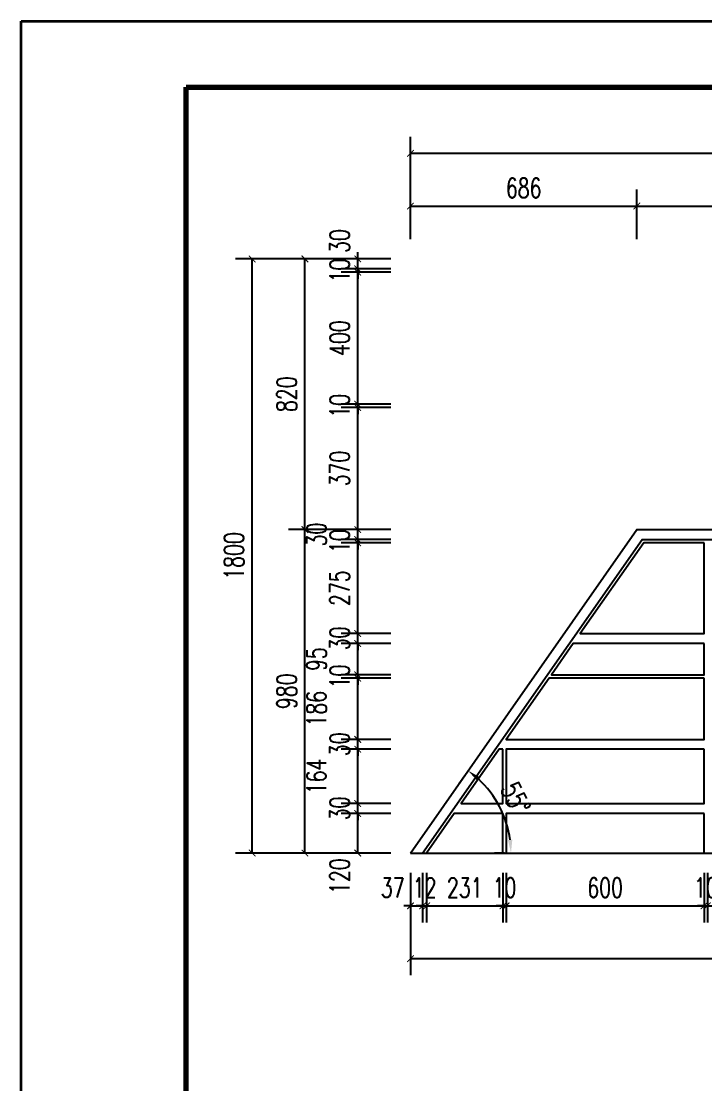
# Model space of a CAD drawing. Header units: millimetres. Extents: x 0 to 16820, y -11520 to 11880.
# Drawn here: x 0 to 2075, y -6342 to -3120 of the extents above; entities that cross this region are included whole.
import ezdxf
from ezdxf.enums import TextEntityAlignment as Align

# ---------------------------------------------------------------- set-up
doc = ezdxf.new("R2010")
doc.units = ezdxf.units.MM
doc.header["$LTSCALE"] = 1000
doc.layers.add('A-ANNO-DIMS', color=3, linetype='Continuous', lineweight=13)
doc.layers.add('A-WALL-HATCH', color=252, linetype='Continuous')
doc.layers.add('图框层', color=7, linetype='Continuous')
doc.styles.add('_TCH_DIM_T3', font='SIMPLEX', dxfattribs={"width": 0.705882, "bigfont": 'GBCBIG'})
doc.styles.add('宋体', font='', dxfattribs={"width": 0.8})
doc.styles.get('宋体').set_extended_font_data('SimSun')
doc.dimstyles.new('_TCH_ARCH&&20', dxfattribs={"dimtxt": 59.5, "dimasz": 20, "dimexe": 50, "dimexo": 60, "dimgap": 25.25, "dimtad": 1, "dimdec": 0, "dimzin": 0, "dimdsep": 46, "dimtxsty": '_TCH_DIM_T3', "dimblk": 'ARCHTICK', "dimcen": 0.09, "dimclrt": 7, "dimazin": 2, "dimtfac": 1, "dimtdec": 0, "dimtix": 1, "dimtmove": 2, "dimatfit": 3, "dimfxl": 20, "dimtolj": 1, "dimtzin": 0, "dimarcsym": 0})
doc.dimstyles.new('_TCH_ARROW&&20', dxfattribs={"dimtxt": 59.5, "dimasz": 40, "dimexe": 50, "dimexo": 60, "dimgap": 25.25, "dimtad": 1, "dimdec": 0, "dimzin": 0, "dimdsep": 46, "dimtxsty": '_TCH_DIM_T3', "dimcen": 0.09, "dimclrt": 7, "dimazin": 2, "dimtfac": 1, "dimtdec": 0, "dimtix": 1, "dimtmove": 2, "dimatfit": 3, "dimfxl": 20, "dimtolj": 1, "dimtzin": 0, "dimarcsym": 0})

# ---------------------------------------------------------------- blocks, each defined once
blk = doc.blocks.new('*U23')
at = {"layer": '图框层', "color": 4, "lineweight": 35}
for p, q in [((0, 420), (743, 420)), ((0, 0), (0, 420))]:
    blk.add_line(p, q, dxfattribs=at)
at = {"layer": '图框层', "color": 0, "linetype": 'Continuous', "lineweight": 70}
for p, q in [((25, 410), (733, 410)), ((25, 10), (25, 410))]:
    blk.add_line(p, q, dxfattribs=at)
at = {"layer": '图框层', "style": '宋体', "width": 0.8}
blk.add_attdef('合作设计单位', text='', height=3, dxfattribs=at).set_placement((698, 354), align=Align.MIDDLE_CENTER)
at = {"layer": '图框层', "style": '宋体'}
for tag, p in [('制图人', (695.5, 230.5)), ('设计人', (695.5, 223.5)), ('专业负责人', (695.5, 216.5)), ('设计主持人', (695.5, 209.5)), ('项目经理', (695.5, 202.5)), ('校对', (695.5, 195.5)), ('审核', (695.5, 188.5)), ('审定', (695.5, 181.5)), ('版号1', (671.51, 97.5)), ('版号1日期', (688.51, 97.5)), ('版号1内容', (706.51, 97.5)), ('版号1修改人', (723.51, 97.5)), ('版号2', (671.51, 90.5)), ('版号2日期', (688.51, 90.5)), ('版号2内容', (706.51, 90.5)), ('版号2修改人', (723.51, 90.5)), ('版号3', (671.51, 83.5)), ('版号3日期', (688.51, 83.5)), ('版号3内容', (706.51, 83.5)), ('版号3修改人', (723.51, 83.5)), ('工程名称', (706.5, 73)), ('子项名称', (706.63, 58.97)), ('设计号', (689, 48.5)), ('专业', (724, 48.5)), ('图名', (706.63, 37.9)), ('图号', (706.63, 23.95)), ('阶段', (689, 13.5)), ('日期', (724, 13.5))]:
    blk.add_attdef(tag, text='', height=2.5, dxfattribs=at).set_placement(p, align=Align.MIDDLE_CENTER)
blk = doc.blocks.new('_ArchTick')
at = {"color": 0, "linetype": 'ByBlock', "const_width": 0.15}
blk.add_lwpolyline([(-0.5, -0.5), (0.5, 0.5)], dxfattribs=at)
blk = doc.blocks.new('*D125')
at = {"layer": 'A-ANNO-DIMS', "color": 0, "lineweight": -2, "transparency": 16777216}
for p, q in [((1120, -5520), (970, -5520)), ((1020, -5640), (1020, -5520)), ((1120, -5640), (970, -5640))]:
    blk.add_line(p, q, dxfattribs=at)
at = {"layer": 'Defpoints', "color": 0, "transparency": 16777216}
for p in [(1020, -5520), (1180, -5520), (1180, -5640)]:
    blk.add_point(p, dxfattribs=at)
at = {"layer": 'A-ANNO-DIMS', "color": 0, "lineweight": -2, "transparency": 16777216, "xscale": 20, "yscale": 20, "zscale": 20}
for p, rotation in [((1020, -5520), 90), ((1020, -5640), 270)]:
    blk.add_blockref('_ArchTick', p, dxfattribs=dict(at, rotation=rotation))
at = {"layer": 'A-ANNO-DIMS', "color": 7, "transparency": 16777216, "insert": (965, -5710), "char_height": 59.5, "attachment_point": 5, "rotation": 90, "style": '_TCH_DIM_T3'}
blk.add_mtext('\\A1;120', dxfattribs=at)
blk = doc.blocks.new('*D126')
at = {"layer": 'A-ANNO-DIMS', "color": 0, "lineweight": -2, "transparency": 16777216}
for p, q in [((1020, -5490), (1020, -5470)), ((1120, -5490), (970, -5490)), ((1020, -5520), (1020, -5490)), ((1120, -5520), (970, -5520)), ((1020, -5520), (1020, -5540))]:
    blk.add_line(p, q, dxfattribs=at)
at = {"layer": 'Defpoints', "color": 0, "transparency": 16777216}
for p in [(1020, -5490), (1180, -5490), (1180, -5520)]:
    blk.add_point(p, dxfattribs=at)
at = {"layer": 'A-ANNO-DIMS', "color": 0, "lineweight": -2, "transparency": 16777216, "xscale": 20, "yscale": 20, "zscale": 20}
for p, rotation in [((1020, -5490), 270), ((1020, -5520), 90)]:
    blk.add_blockref('_ArchTick', p, dxfattribs=dict(at, rotation=rotation))
at = {"layer": 'A-ANNO-DIMS', "color": 7, "transparency": 16777216, "insert": (965, -5505), "char_height": 59.5, "attachment_point": 5, "rotation": 90, "style": '_TCH_DIM_T3'}
blk.add_mtext('\\A1;30', dxfattribs=at)
blk = doc.blocks.new('*D127')
at = {"layer": 'A-ANNO-DIMS', "color": 0, "lineweight": -2, "transparency": 16777216}
for p, q in [((1120, -5325.6), (970, -5325.6)), ((1020, -5490), (1020, -5325.6)), ((1120, -5490), (970, -5490))]:
    blk.add_line(p, q, dxfattribs=at)
at = {"layer": 'Defpoints', "color": 0, "transparency": 16777216}
for p in [(1020, -5325.6), (1180, -5325.6), (1180, -5490)]:
    blk.add_point(p, dxfattribs=at)
at = {"layer": 'A-ANNO-DIMS', "color": 0, "lineweight": -2, "transparency": 16777216, "xscale": 20, "yscale": 20, "zscale": 20}
for p, rotation in [((1020, -5325.6), 90), ((1020, -5490), 270)]:
    blk.add_blockref('_ArchTick', p, dxfattribs=dict(at, rotation=rotation))
at = {"layer": 'A-ANNO-DIMS', "color": 7, "transparency": 16777216, "insert": (895, -5407.8), "char_height": 59.5, "attachment_point": 5, "rotation": 90, "style": '_TCH_DIM_T3'}
blk.add_mtext('\\A1;164', dxfattribs=at)
blk = doc.blocks.new('*D128')
at = {"layer": 'A-ANNO-DIMS', "color": 0, "lineweight": -2, "transparency": 16777216}
for p, q in [((1020, -5295.6), (1020, -5275.6)), ((1120, -5295.6), (970, -5295.6)), ((1020, -5325.6), (1020, -5295.6)), ((1120, -5325.6), (970, -5325.6)), ((1020, -5325.6), (1020, -5345.6))]:
    blk.add_line(p, q, dxfattribs=at)
at = {"layer": 'Defpoints', "color": 0, "transparency": 16777216}
for p in [(1020, -5295.6), (1180, -5295.6), (1180, -5325.6)]:
    blk.add_point(p, dxfattribs=at)
at = {"layer": 'A-ANNO-DIMS', "color": 0, "lineweight": -2, "transparency": 16777216, "xscale": 20, "yscale": 20, "zscale": 20}
for p, rotation in [((1020, -5295.6), 270), ((1020, -5325.6), 90)]:
    blk.add_blockref('_ArchTick', p, dxfattribs=dict(at, rotation=rotation))
at = {"layer": 'A-ANNO-DIMS', "color": 7, "transparency": 16777216, "insert": (965, -5310.6), "char_height": 59.5, "attachment_point": 5, "rotation": 90, "style": '_TCH_DIM_T3'}
blk.add_mtext('\\A1;30', dxfattribs=at)
blk = doc.blocks.new('*D129')
at = {"layer": 'A-ANNO-DIMS', "color": 0, "lineweight": -2, "transparency": 16777216}
for p, q in [((1120, -5110), (970, -5110)), ((1020, -5295.6), (1020, -5110)), ((1120, -5295.6), (970, -5295.6))]:
    blk.add_line(p, q, dxfattribs=at)
at = {"layer": 'Defpoints', "color": 0, "transparency": 16777216}
for p in [(1020, -5110), (1180, -5110), (1180, -5295.6)]:
    blk.add_point(p, dxfattribs=at)
at = {"layer": 'A-ANNO-DIMS', "color": 0, "lineweight": -2, "transparency": 16777216, "xscale": 20, "yscale": 20, "zscale": 20}
for p, rotation in [((1020, -5110), 90), ((1020, -5295.6), 270)]:
    blk.add_blockref('_ArchTick', p, dxfattribs=dict(at, rotation=rotation))
at = {"layer": 'A-ANNO-DIMS', "color": 7, "transparency": 16777216, "insert": (895, -5202.8), "char_height": 59.5, "attachment_point": 5, "rotation": 90, "style": '_TCH_DIM_T3'}
blk.add_mtext('\\A1;186', dxfattribs=at)
blk = doc.blocks.new('*D130')
at = {"layer": 'A-ANNO-DIMS', "color": 0, "lineweight": -2, "transparency": 16777216}
for p, q in [((1020, -5100), (1020, -5080)), ((1120, -5100), (970, -5100)), ((1120, -5110), (970, -5110)), ((1020, -5110), (1020, -5100)), ((1020, -5110), (1020, -5130))]:
    blk.add_line(p, q, dxfattribs=at)
at = {"layer": 'Defpoints', "color": 0, "transparency": 16777216}
for p in [(1020, -5100), (1180, -5100), (1180, -5110)]:
    blk.add_point(p, dxfattribs=at)
at = {"layer": 'A-ANNO-DIMS', "color": 0, "lineweight": -2, "transparency": 16777216, "xscale": 20, "yscale": 20, "zscale": 20}
for p, rotation in [((1020, -5100), 270), ((1020, -5110), 90)]:
    blk.add_blockref('_ArchTick', p, dxfattribs=dict(at, rotation=rotation))
at = {"layer": 'A-ANNO-DIMS', "color": 7, "transparency": 16777216, "insert": (965, -5105), "char_height": 59.5, "attachment_point": 5, "rotation": 90, "style": '_TCH_DIM_T3'}
blk.add_mtext('\\A1;10', dxfattribs=at)
blk = doc.blocks.new('*D131')
at = {"layer": 'A-ANNO-DIMS', "color": 0, "lineweight": -2, "transparency": 16777216}
for p, q in [((1120, -5005), (970, -5005)), ((1020, -5100), (1020, -5005)), ((1120, -5100), (970, -5100))]:
    blk.add_line(p, q, dxfattribs=at)
at = {"layer": 'Defpoints', "color": 0, "transparency": 16777216}
for p in [(1020, -5005), (1180, -5005), (1180, -5100)]:
    blk.add_point(p, dxfattribs=at)
at = {"layer": 'A-ANNO-DIMS', "color": 0, "lineweight": -2, "transparency": 16777216, "xscale": 20, "yscale": 20, "zscale": 20}
for p, rotation in [((1020, -5005), 90), ((1020, -5100), 270)]:
    blk.add_blockref('_ArchTick', p, dxfattribs=dict(at, rotation=rotation))
at = {"layer": 'A-ANNO-DIMS', "color": 7, "transparency": 16777216, "insert": (895, -5052.5), "char_height": 59.5, "attachment_point": 5, "rotation": 90, "style": '_TCH_DIM_T3'}
blk.add_mtext('\\A1;95', dxfattribs=at)
blk = doc.blocks.new('*D132')
at = {"layer": 'A-ANNO-DIMS', "color": 0, "lineweight": -2, "transparency": 16777216}
for p, q in [((1020, -4975), (1020, -4955)), ((1120, -4975), (970, -4975)), ((1020, -5005), (1020, -4975)), ((1120, -5005), (970, -5005)), ((1020, -5005), (1020, -5025))]:
    blk.add_line(p, q, dxfattribs=at)
at = {"layer": 'Defpoints', "color": 0, "transparency": 16777216}
for p in [(1020, -4975), (1180, -4975), (1180, -5005)]:
    blk.add_point(p, dxfattribs=at)
at = {"layer": 'A-ANNO-DIMS', "color": 0, "lineweight": -2, "transparency": 16777216, "xscale": 20, "yscale": 20, "zscale": 20}
for p, rotation in [((1020, -4975), 270), ((1020, -5005), 90)]:
    blk.add_blockref('_ArchTick', p, dxfattribs=dict(at, rotation=rotation))
at = {"layer": 'A-ANNO-DIMS', "color": 7, "transparency": 16777216, "insert": (965, -4990), "char_height": 59.5, "attachment_point": 5, "rotation": 90, "style": '_TCH_DIM_T3'}
blk.add_mtext('\\A1;30', dxfattribs=at)
blk = doc.blocks.new('*D133')
at = {"layer": 'A-ANNO-DIMS', "color": 0, "lineweight": -2, "transparency": 16777216}
for p, q in [((1120, -4700), (970, -4700)), ((1020, -4975), (1020, -4700)), ((1120, -4975), (970, -4975))]:
    blk.add_line(p, q, dxfattribs=at)
at = {"layer": 'Defpoints', "color": 0, "transparency": 16777216}
for p in [(1020, -4700), (1180, -4700), (1180, -4975)]:
    blk.add_point(p, dxfattribs=at)
at = {"layer": 'A-ANNO-DIMS', "color": 0, "lineweight": -2, "transparency": 16777216, "xscale": 20, "yscale": 20, "zscale": 20}
for p, rotation in [((1020, -4700), 90), ((1020, -4975), 270)]:
    blk.add_blockref('_ArchTick', p, dxfattribs=dict(at, rotation=rotation))
at = {"layer": 'A-ANNO-DIMS', "color": 7, "transparency": 16777216, "insert": (965, -4837.5), "char_height": 59.5, "attachment_point": 5, "rotation": 90, "style": '_TCH_DIM_T3'}
blk.add_mtext('\\A1;275', dxfattribs=at)
blk = doc.blocks.new('*D134')
at = {"layer": 'A-ANNO-DIMS', "color": 0, "lineweight": -2, "transparency": 16777216}
for p, q in [((1020, -4690), (1020, -4670)), ((1120, -4690), (970, -4690)), ((1120, -4700), (970, -4700)), ((1020, -4700), (1020, -4690)), ((1020, -4700), (1020, -4720))]:
    blk.add_line(p, q, dxfattribs=at)
at = {"layer": 'Defpoints', "color": 0, "transparency": 16777216}
for p in [(1020, -4690), (1180, -4690), (1180, -4700)]:
    blk.add_point(p, dxfattribs=at)
at = {"layer": 'A-ANNO-DIMS', "color": 0, "lineweight": -2, "transparency": 16777216, "xscale": 20, "yscale": 20, "zscale": 20}
for p, rotation in [((1020, -4690), 270), ((1020, -4700), 90)]:
    blk.add_blockref('_ArchTick', p, dxfattribs=dict(at, rotation=rotation))
at = {"layer": 'A-ANNO-DIMS', "color": 7, "transparency": 16777216, "insert": (965, -4695), "char_height": 59.5, "attachment_point": 5, "rotation": 90, "style": '_TCH_DIM_T3'}
blk.add_mtext('\\A1;10', dxfattribs=at)
blk = doc.blocks.new('*D135')
at = {"layer": 'A-ANNO-DIMS', "color": 0, "lineweight": -2, "transparency": 16777216}
for p, q in [((1120, -4660), (970, -4660)), ((1020, -4660), (1020, -4640)), ((1020, -4690), (1020, -4660)), ((1120, -4690), (970, -4690)), ((1020, -4690), (1020, -4710))]:
    blk.add_line(p, q, dxfattribs=at)
at = {"layer": 'Defpoints', "color": 0, "transparency": 16777216}
for p in [(1020, -4660), (1180, -4660), (1180, -4690)]:
    blk.add_point(p, dxfattribs=at)
at = {"layer": 'A-ANNO-DIMS', "color": 0, "lineweight": -2, "transparency": 16777216, "xscale": 20, "yscale": 20, "zscale": 20}
for p, rotation in [((1020, -4660), 270), ((1020, -4690), 90)]:
    blk.add_blockref('_ArchTick', p, dxfattribs=dict(at, rotation=rotation))
at = {"layer": 'A-ANNO-DIMS', "color": 7, "transparency": 16777216, "insert": (895, -4675), "char_height": 59.5, "attachment_point": 5, "rotation": 90, "style": '_TCH_DIM_T3'}
blk.add_mtext('\\A1;30', dxfattribs=at)
blk = doc.blocks.new('*D136')
at = {"layer": 'A-ANNO-DIMS', "color": 0, "lineweight": -2, "transparency": 16777216}
for p, q in [((1120, -4290), (970, -4290)), ((1020, -4660), (1020, -4290)), ((1120, -4660), (970, -4660))]:
    blk.add_line(p, q, dxfattribs=at)
at = {"layer": 'Defpoints', "color": 0, "transparency": 16777216}
for p in [(1020, -4290), (1180, -4290), (1180, -4660)]:
    blk.add_point(p, dxfattribs=at)
at = {"layer": 'A-ANNO-DIMS', "color": 0, "lineweight": -2, "transparency": 16777216, "xscale": 20, "yscale": 20, "zscale": 20}
for p, rotation in [((1020, -4290), 90), ((1020, -4660), 270)]:
    blk.add_blockref('_ArchTick', p, dxfattribs=dict(at, rotation=rotation))
at = {"layer": 'A-ANNO-DIMS', "color": 7, "transparency": 16777216, "insert": (965, -4475), "char_height": 59.5, "attachment_point": 5, "rotation": 90, "style": '_TCH_DIM_T3'}
blk.add_mtext('\\A1;370', dxfattribs=at)
blk = doc.blocks.new('*D137')
at = {"layer": 'A-ANNO-DIMS', "color": 0, "lineweight": -2, "transparency": 16777216}
for p, q in [((1120, -4280), (970, -4280)), ((1020, -4280), (1020, -4260)), ((1020, -4290), (1020, -4280)), ((1120, -4290), (970, -4290)), ((1020, -4290), (1020, -4310))]:
    blk.add_line(p, q, dxfattribs=at)
at = {"layer": 'Defpoints', "color": 0, "transparency": 16777216}
for p in [(1020, -4280), (1180, -4280), (1180, -4290)]:
    blk.add_point(p, dxfattribs=at)
at = {"layer": 'A-ANNO-DIMS', "color": 0, "lineweight": -2, "transparency": 16777216, "xscale": 20, "yscale": 20, "zscale": 20}
for p, rotation in [((1020, -4280), 270), ((1020, -4290), 90)]:
    blk.add_blockref('_ArchTick', p, dxfattribs=dict(at, rotation=rotation))
at = {"layer": 'A-ANNO-DIMS', "color": 7, "transparency": 16777216, "insert": (965, -4285), "char_height": 59.5, "attachment_point": 5, "rotation": 90, "style": '_TCH_DIM_T3'}
blk.add_mtext('\\A1;10', dxfattribs=at)
blk = doc.blocks.new('*D138')
at = {"layer": 'A-ANNO-DIMS', "color": 0, "lineweight": -2, "transparency": 16777216}
for p, q in [((1120, -3880), (970, -3880)), ((1020, -4280), (1020, -3880)), ((1120, -4280), (970, -4280))]:
    blk.add_line(p, q, dxfattribs=at)
at = {"layer": 'Defpoints', "color": 0, "transparency": 16777216}
for p in [(1020, -3880), (1180, -3880), (1180, -4280)]:
    blk.add_point(p, dxfattribs=at)
at = {"layer": 'A-ANNO-DIMS', "color": 0, "lineweight": -2, "transparency": 16777216, "xscale": 20, "yscale": 20, "zscale": 20}
for p, rotation in [((1020, -3880), 90), ((1020, -4280), 270)]:
    blk.add_blockref('_ArchTick', p, dxfattribs=dict(at, rotation=rotation))
at = {"layer": 'A-ANNO-DIMS', "color": 7, "transparency": 16777216, "insert": (965, -4080), "char_height": 59.5, "attachment_point": 5, "rotation": 90, "style": '_TCH_DIM_T3'}
blk.add_mtext('\\A1;400', dxfattribs=at)
blk = doc.blocks.new('*D139')
at = {"layer": 'A-ANNO-DIMS', "color": 0, "lineweight": -2, "transparency": 16777216}
for p, q in [((1020, -3870), (1020, -3850)), ((1120, -3870), (970, -3870)), ((1120, -3880), (970, -3880)), ((1020, -3880), (1020, -3870)), ((1020, -3880), (1020, -3900))]:
    blk.add_line(p, q, dxfattribs=at)
at = {"layer": 'Defpoints', "color": 0, "transparency": 16777216}
for p in [(1020, -3870), (1180, -3870), (1180, -3880)]:
    blk.add_point(p, dxfattribs=at)
at = {"layer": 'A-ANNO-DIMS', "color": 0, "lineweight": -2, "transparency": 16777216, "xscale": 20, "yscale": 20, "zscale": 20}
for p, rotation in [((1020, -3870), 270), ((1020, -3880), 90)]:
    blk.add_blockref('_ArchTick', p, dxfattribs=dict(at, rotation=rotation))
at = {"layer": 'A-ANNO-DIMS', "color": 7, "transparency": 16777216, "insert": (965, -3875), "char_height": 59.5, "attachment_point": 5, "rotation": 90, "style": '_TCH_DIM_T3'}
blk.add_mtext('\\A1;10', dxfattribs=at)
blk = doc.blocks.new('*D140')
at = {"layer": 'A-ANNO-DIMS', "color": 0, "lineweight": -2, "transparency": 16777216}
for p, q in [((1020, -3840), (1020, -3820)), ((1120, -3840), (970, -3840)), ((1020, -3870), (1020, -3840)), ((1120, -3870), (970, -3870)), ((1020, -3870), (1020, -3890))]:
    blk.add_line(p, q, dxfattribs=at)
at = {"layer": 'Defpoints', "color": 0, "transparency": 16777216}
for p in [(1020, -3840), (1180, -3840), (1180, -3870)]:
    blk.add_point(p, dxfattribs=at)
at = {"layer": 'A-ANNO-DIMS', "color": 0, "lineweight": -2, "transparency": 16777216, "xscale": 20, "yscale": 20, "zscale": 20}
for p, rotation in [((1020, -3840), 270), ((1020, -3870), 90)]:
    blk.add_blockref('_ArchTick', p, dxfattribs=dict(at, rotation=rotation))
at = {"layer": 'A-ANNO-DIMS', "color": 7, "transparency": 16777216, "insert": (965, -3786), "char_height": 59.5, "attachment_point": 5, "rotation": 90, "style": '_TCH_DIM_T3'}
blk.add_mtext('\\A1;30', dxfattribs=at)
blk = doc.blocks.new('*D217')
at = {"layer": 'A-ANNO-DIMS', "color": 0, "lineweight": -2, "transparency": 16777216}
for p, q in [((1343.3, -5406.8), (1326.1, -5431.4)), ((1464.7, -5640), (1434.7, -5640))]:
    blk.add_line(p, q, dxfattribs=at)
blk.add_arc((1180, -5640), 304.6, 7.5287, 47.4713, dxfattribs=at)
at = {"layer": 'A-ANNO-DIMS', "color": 0, "transparency": 16777216}
for points in [[(1381.8, -5420.7), (1390.1, -5410.3), (1354.8, -5390.5)], [(1488.7, -5599.7), (1475.4, -5600.5), (1484.7, -5640)]]:
    blk.add_solid(points, dxfattribs=at)
at = {"layer": 'Defpoints', "color": 0, "transparency": 16777216}
for p in [(1377.7, -5357.7), (1469.2, -5544.2), (1180, -5640), (1524.7, -5640)]:
    blk.add_point(p, dxfattribs=at)
at = {"layer": 'A-ANNO-DIMS', "color": 7, "transparency": 16777216, "insert": (1499, -5473.9), "char_height": 59.5, "attachment_point": 5, "rotation": 297.5, "style": '_TCH_DIM_T3'}
blk.add_mtext('\\A1;55°', dxfattribs=at)
blk = doc.blocks.new('*D218')
at = {"layer": 'A-ANNO-DIMS', "color": 0, "lineweight": -2, "transparency": 16777216}
for p, q in [((1180, -3780), (1180, -3470)), ((9680, -3780), (9680, -3470)), ((1180, -3520), (9680, -3520))]:
    blk.add_line(p, q, dxfattribs=at)
at = {"layer": 'Defpoints', "color": 0, "transparency": 16777216}
for p in [(9680, -3520), (1180, -3840), (9680, -3840)]:
    blk.add_point(p, dxfattribs=at)
at = {"layer": 'A-ANNO-DIMS', "color": 0, "lineweight": -2, "transparency": 16777216, "xscale": 20, "yscale": 20, "zscale": 20, "rotation": 180}
blk.add_blockref('_ArchTick', (1180, -3520), dxfattribs=at)
at = {"layer": 'A-ANNO-DIMS', "color": 0, "lineweight": -2, "transparency": 16777216, "xscale": 20, "yscale": 20, "zscale": 20}
blk.add_blockref('_ArchTick', (9680, -3520), dxfattribs=at)
at = {"layer": 'A-ANNO-DIMS', "color": 7, "transparency": 16777216, "insert": (5430, -3465), "char_height": 59.5, "attachment_point": 5, "style": '_TCH_DIM_T3'}
blk.add_mtext('\\A1;8500', dxfattribs=at)
blk = doc.blocks.new('*D219')
at = {"layer": 'A-ANNO-DIMS', "color": 0, "lineweight": -2, "transparency": 16777216}
for p, q in [((1180, -3780), (1180, -3630)), ((1866.2, -3780), (1866.2, -3630)), ((1180, -3680), (1866.2, -3680))]:
    blk.add_line(p, q, dxfattribs=at)
at = {"layer": 'Defpoints', "color": 0, "transparency": 16777216}
for p in [(1866.2, -3680), (1180, -3840), (1866.2, -3840)]:
    blk.add_point(p, dxfattribs=at)
at = {"layer": 'A-ANNO-DIMS', "color": 0, "lineweight": -2, "transparency": 16777216, "xscale": 20, "yscale": 20, "zscale": 20, "rotation": 180}
blk.add_blockref('_ArchTick', (1180, -3680), dxfattribs=at)
at = {"layer": 'A-ANNO-DIMS', "color": 0, "lineweight": -2, "transparency": 16777216, "xscale": 20, "yscale": 20, "zscale": 20}
blk.add_blockref('_ArchTick', (1866.2, -3680), dxfattribs=at)
at = {"layer": 'A-ANNO-DIMS', "color": 7, "transparency": 16777216, "insert": (1523.1, -3625), "char_height": 59.5, "attachment_point": 5, "style": '_TCH_DIM_T3'}
blk.add_mtext('\\A1;686', dxfattribs=at)
blk = doc.blocks.new('*D220')
at = {"layer": 'A-ANNO-DIMS', "color": 0, "lineweight": -2, "transparency": 16777216}
for p, q in [((1866.2, -3780), (1866.2, -3630)), ((2716.2, -3780), (2716.2, -3630)), ((1866.2, -3680), (2716.2, -3680))]:
    blk.add_line(p, q, dxfattribs=at)
at = {"layer": 'Defpoints', "color": 0, "transparency": 16777216}
for p in [(2716.2, -3680), (1866.2, -3840), (2716.2, -3840)]:
    blk.add_point(p, dxfattribs=at)
at = {"layer": 'A-ANNO-DIMS', "color": 0, "lineweight": -2, "transparency": 16777216, "xscale": 20, "yscale": 20, "zscale": 20, "rotation": 180}
blk.add_blockref('_ArchTick', (1866.2, -3680), dxfattribs=at)
at = {"layer": 'A-ANNO-DIMS', "color": 0, "lineweight": -2, "transparency": 16777216, "xscale": 20, "yscale": 20, "zscale": 20}
blk.add_blockref('_ArchTick', (2716.2, -3680), dxfattribs=at)
at = {"layer": 'A-ANNO-DIMS', "color": 7, "transparency": 16777216, "insert": (2291.2, -3625), "char_height": 59.5, "attachment_point": 5, "style": '_TCH_DIM_T3'}
blk.add_mtext('\\A1;850', dxfattribs=at)
blk = doc.blocks.new('*D228')
at = {"layer": 'A-ANNO-DIMS', "color": 0, "lineweight": -2, "transparency": 16777216}
for p, q in [((1180, -5700), (1180, -5850)), ((1216.7, -5700), (1216.7, -5850)), ((1180, -5800), (1160, -5800)), ((1180, -5800), (1216.7, -5800)), ((1216.7, -5800), (1236.7, -5800))]:
    blk.add_line(p, q, dxfattribs=at)
at = {"layer": 'Defpoints', "color": 0, "transparency": 16777216}
for p in [(1180, -5640), (1216.7, -5640), (1216.7, -5800)]:
    blk.add_point(p, dxfattribs=at)
at = {"layer": 'A-ANNO-DIMS', "color": 0, "lineweight": -2, "transparency": 16777216, "xscale": 20, "yscale": 20, "zscale": 20}
blk.add_blockref('_ArchTick', (1180, -5800), dxfattribs=at)
at = {"layer": 'A-ANNO-DIMS', "color": 0, "lineweight": -2, "transparency": 16777216, "xscale": 20, "yscale": 20, "zscale": 20, "rotation": 180}
blk.add_blockref('_ArchTick', (1216.7, -5800), dxfattribs=at)
at = {"layer": 'A-ANNO-DIMS', "color": 7, "transparency": 16777216, "insert": (1126, -5745), "char_height": 59.5, "attachment_point": 5, "style": '_TCH_DIM_T3'}
blk.add_mtext('\\A1;37', dxfattribs=at)
blk = doc.blocks.new('*D229')
at = {"layer": 'A-ANNO-DIMS', "color": 0, "lineweight": -2, "transparency": 16777216}
for p, q in [((1216.7, -5700), (1216.7, -5850)), ((1228.9, -5700), (1228.9, -5850)), ((1216.7, -5800), (1196.7, -5800)), ((1216.7, -5800), (1228.9, -5800)), ((1228.9, -5800), (1248.9, -5800))]:
    blk.add_line(p, q, dxfattribs=at)
at = {"layer": 'Defpoints', "color": 0, "transparency": 16777216}
for p in [(1216.7, -5640), (1228.9, -5640), (1228.9, -5800)]:
    blk.add_point(p, dxfattribs=at)
at = {"layer": 'A-ANNO-DIMS', "color": 0, "lineweight": -2, "transparency": 16777216, "xscale": 20, "yscale": 20, "zscale": 20}
blk.add_blockref('_ArchTick', (1216.7, -5800), dxfattribs=at)
at = {"layer": 'A-ANNO-DIMS', "color": 0, "lineweight": -2, "transparency": 16777216, "xscale": 20, "yscale": 20, "zscale": 20, "rotation": 180}
blk.add_blockref('_ArchTick', (1228.9, -5800), dxfattribs=at)
at = {"layer": 'A-ANNO-DIMS', "color": 7, "transparency": 16777216, "insert": (1222.8, -5745), "char_height": 59.5, "attachment_point": 5, "style": '_TCH_DIM_T3'}
blk.add_mtext('\\A1;12', dxfattribs=at)
blk = doc.blocks.new('*D230')
at = {"layer": 'A-ANNO-DIMS', "color": 0, "lineweight": -2, "transparency": 16777216}
for p, q in [((1228.9, -5700), (1228.9, -5850)), ((1460, -5700), (1460, -5850)), ((1228.9, -5800), (1460, -5800))]:
    blk.add_line(p, q, dxfattribs=at)
at = {"layer": 'Defpoints', "color": 0, "transparency": 16777216}
for p in [(1228.9, -5640), (1460, -5640), (1460, -5800)]:
    blk.add_point(p, dxfattribs=at)
at = {"layer": 'A-ANNO-DIMS', "color": 0, "lineweight": -2, "transparency": 16777216, "xscale": 20, "yscale": 20, "zscale": 20, "rotation": 180}
blk.add_blockref('_ArchTick', (1228.9, -5800), dxfattribs=at)
at = {"layer": 'A-ANNO-DIMS', "color": 0, "lineweight": -2, "transparency": 16777216, "xscale": 20, "yscale": 20, "zscale": 20}
blk.add_blockref('_ArchTick', (1460, -5800), dxfattribs=at)
at = {"layer": 'A-ANNO-DIMS', "color": 7, "transparency": 16777216, "insert": (1344.5, -5745), "char_height": 59.5, "attachment_point": 5, "style": '_TCH_DIM_T3'}
blk.add_mtext('\\A1;231', dxfattribs=at)
blk = doc.blocks.new('*D231')
at = {"layer": 'A-ANNO-DIMS', "color": 0, "lineweight": -2, "transparency": 16777216}
for p, q in [((1460, -5700), (1460, -5850)), ((1470, -5700), (1470, -5850)), ((1460, -5800), (1440, -5800)), ((1460, -5800), (1470, -5800)), ((1470, -5800), (1490, -5800))]:
    blk.add_line(p, q, dxfattribs=at)
at = {"layer": 'Defpoints', "color": 0, "transparency": 16777216}
for p in [(1460, -5640), (1470, -5640), (1470, -5800)]:
    blk.add_point(p, dxfattribs=at)
at = {"layer": 'A-ANNO-DIMS', "color": 0, "lineweight": -2, "transparency": 16777216, "xscale": 20, "yscale": 20, "zscale": 20}
blk.add_blockref('_ArchTick', (1460, -5800), dxfattribs=at)
at = {"layer": 'A-ANNO-DIMS', "color": 0, "lineweight": -2, "transparency": 16777216, "xscale": 20, "yscale": 20, "zscale": 20, "rotation": 180}
blk.add_blockref('_ArchTick', (1470, -5800), dxfattribs=at)
at = {"layer": 'A-ANNO-DIMS', "color": 7, "transparency": 16777216, "insert": (1465, -5745), "char_height": 59.5, "attachment_point": 5, "style": '_TCH_DIM_T3'}
blk.add_mtext('\\A1;10', dxfattribs=at)
blk = doc.blocks.new('*D232')
at = {"layer": 'A-ANNO-DIMS', "color": 0, "lineweight": -2, "transparency": 16777216}
for p, q in [((1470, -5700), (1470, -5850)), ((2070, -5700), (2070, -5850)), ((1470, -5800), (2070, -5800))]:
    blk.add_line(p, q, dxfattribs=at)
at = {"layer": 'Defpoints', "color": 0, "transparency": 16777216}
for p in [(1470, -5640), (2070, -5640), (2070, -5800)]:
    blk.add_point(p, dxfattribs=at)
at = {"layer": 'A-ANNO-DIMS', "color": 0, "lineweight": -2, "transparency": 16777216, "xscale": 20, "yscale": 20, "zscale": 20, "rotation": 180}
blk.add_blockref('_ArchTick', (1470, -5800), dxfattribs=at)
at = {"layer": 'A-ANNO-DIMS', "color": 0, "lineweight": -2, "transparency": 16777216, "xscale": 20, "yscale": 20, "zscale": 20}
blk.add_blockref('_ArchTick', (2070, -5800), dxfattribs=at)
at = {"layer": 'A-ANNO-DIMS', "color": 7, "transparency": 16777216, "insert": (1770, -5745), "char_height": 59.5, "attachment_point": 5, "style": '_TCH_DIM_T3'}
blk.add_mtext('\\A1;600', dxfattribs=at)
blk = doc.blocks.new('*D233')
at = {"layer": 'A-ANNO-DIMS', "color": 0, "lineweight": -2, "transparency": 16777216}
for p, q in [((2070, -5700), (2070, -5850)), ((2080, -5700), (2080, -5850)), ((2070, -5800), (2050, -5800)), ((2070, -5800), (2080, -5800)), ((2080, -5800), (2100, -5800))]:
    blk.add_line(p, q, dxfattribs=at)
at = {"layer": 'Defpoints', "color": 0, "transparency": 16777216}
for p in [(2070, -5640), (2080, -5640), (2080, -5800)]:
    blk.add_point(p, dxfattribs=at)
at = {"layer": 'A-ANNO-DIMS', "color": 0, "lineweight": -2, "transparency": 16777216, "xscale": 20, "yscale": 20, "zscale": 20}
blk.add_blockref('_ArchTick', (2070, -5800), dxfattribs=at)
at = {"layer": 'A-ANNO-DIMS', "color": 0, "lineweight": -2, "transparency": 16777216, "xscale": 20, "yscale": 20, "zscale": 20, "rotation": 180}
blk.add_blockref('_ArchTick', (2080, -5800), dxfattribs=at)
at = {"layer": 'A-ANNO-DIMS', "color": 7, "transparency": 16777216, "insert": (2075, -5745), "char_height": 59.5, "attachment_point": 5, "style": '_TCH_DIM_T3'}
blk.add_mtext('\\A1;10', dxfattribs=at)
blk = doc.blocks.new('*D234')
at = {"layer": 'A-ANNO-DIMS', "color": 0, "lineweight": -2, "transparency": 16777216}
for p, q in [((2080, -5700), (2080, -5850)), ((2680, -5700), (2680, -5850)), ((2080, -5800), (2680, -5800))]:
    blk.add_line(p, q, dxfattribs=at)
at = {"layer": 'Defpoints', "color": 0, "transparency": 16777216}
for p in [(2080, -5640), (2680, -5640), (2680, -5800)]:
    blk.add_point(p, dxfattribs=at)
at = {"layer": 'A-ANNO-DIMS', "color": 0, "lineweight": -2, "transparency": 16777216, "xscale": 20, "yscale": 20, "zscale": 20, "rotation": 180}
blk.add_blockref('_ArchTick', (2080, -5800), dxfattribs=at)
at = {"layer": 'A-ANNO-DIMS', "color": 0, "lineweight": -2, "transparency": 16777216, "xscale": 20, "yscale": 20, "zscale": 20}
blk.add_blockref('_ArchTick', (2680, -5800), dxfattribs=at)
at = {"layer": 'A-ANNO-DIMS', "color": 7, "transparency": 16777216, "insert": (2380, -5745), "char_height": 59.5, "attachment_point": 5, "style": '_TCH_DIM_T3'}
blk.add_mtext('\\A1;600', dxfattribs=at)
blk = doc.blocks.new('*D265')
at = {"layer": 'A-ANNO-DIMS', "color": 0, "lineweight": -2, "transparency": 16777216}
for p, q in [((1180, -5700), (1180, -6010)), ((9680, -5700), (9680, -6010)), ((1180, -5960), (9680, -5960))]:
    blk.add_line(p, q, dxfattribs=at)
at = {"layer": 'Defpoints', "color": 0, "transparency": 16777216}
for p in [(1180, -5640), (9680, -5640), (9680, -5960)]:
    blk.add_point(p, dxfattribs=at)
at = {"layer": 'A-ANNO-DIMS', "color": 0, "lineweight": -2, "transparency": 16777216, "xscale": 20, "yscale": 20, "zscale": 20, "rotation": 180}
blk.add_blockref('_ArchTick', (1180, -5960), dxfattribs=at)
at = {"layer": 'A-ANNO-DIMS', "color": 0, "lineweight": -2, "transparency": 16777216, "xscale": 20, "yscale": 20, "zscale": 20}
blk.add_blockref('_ArchTick', (9680, -5960), dxfattribs=at)
at = {"layer": 'A-ANNO-DIMS', "color": 7, "transparency": 16777216, "insert": (5430, -5905), "char_height": 59.5, "attachment_point": 5, "style": '_TCH_DIM_T3'}
blk.add_mtext('\\A1;8500', dxfattribs=at)
blk = doc.blocks.new('*D269')
at = {"layer": 'A-ANNO-DIMS', "color": 0, "lineweight": -2, "transparency": 16777216}
for p, q in [((1120, -4660), (810, -4660)), ((860, -5640), (860, -4660)), ((1120, -5640), (810, -5640))]:
    blk.add_line(p, q, dxfattribs=at)
at = {"layer": 'Defpoints', "color": 0, "transparency": 16777216}
for p in [(860, -4660), (1180, -4660), (1180, -5640)]:
    blk.add_point(p, dxfattribs=at)
at = {"layer": 'A-ANNO-DIMS', "color": 0, "lineweight": -2, "transparency": 16777216, "xscale": 20, "yscale": 20, "zscale": 20}
for p, rotation in [((860, -4660), 90), ((860, -5640), 270)]:
    blk.add_blockref('_ArchTick', p, dxfattribs=dict(at, rotation=rotation))
at = {"layer": 'A-ANNO-DIMS', "color": 7, "transparency": 16777216, "insert": (805, -5150), "char_height": 59.5, "attachment_point": 5, "rotation": 90, "style": '_TCH_DIM_T3'}
blk.add_mtext('\\A1;980', dxfattribs=at)
blk = doc.blocks.new('*D270')
at = {"layer": 'A-ANNO-DIMS', "color": 0, "lineweight": -2, "transparency": 16777216}
for p, q in [((1120, -3840), (810, -3840)), ((860, -4660), (860, -3840)), ((1120, -4660), (810, -4660))]:
    blk.add_line(p, q, dxfattribs=at)
at = {"layer": 'Defpoints', "color": 0, "transparency": 16777216}
for p in [(860, -3840), (1180, -3840), (1180, -4660)]:
    blk.add_point(p, dxfattribs=at)
at = {"layer": 'A-ANNO-DIMS', "color": 0, "lineweight": -2, "transparency": 16777216, "xscale": 20, "yscale": 20, "zscale": 20}
for p, rotation in [((860, -3840), 90), ((860, -4660), 270)]:
    blk.add_blockref('_ArchTick', p, dxfattribs=dict(at, rotation=rotation))
at = {"layer": 'A-ANNO-DIMS', "color": 7, "transparency": 16777216, "insert": (805, -4250), "char_height": 59.5, "attachment_point": 5, "rotation": 90, "style": '_TCH_DIM_T3'}
blk.add_mtext('\\A1;820', dxfattribs=at)
blk = doc.blocks.new('*D271')
at = {"layer": 'A-ANNO-DIMS', "color": 0, "lineweight": -2, "transparency": 16777216}
for p, q in [((1120, -3840), (650, -3840)), ((700, -5640), (700, -3840)), ((1120, -5640), (650, -5640))]:
    blk.add_line(p, q, dxfattribs=at)
at = {"layer": 'Defpoints', "color": 0, "transparency": 16777216}
for p in [(700, -3840), (1180, -3840), (1180, -5640)]:
    blk.add_point(p, dxfattribs=at)
at = {"layer": 'A-ANNO-DIMS', "color": 0, "lineweight": -2, "transparency": 16777216, "xscale": 20, "yscale": 20, "zscale": 20}
for p, rotation in [((700, -3840), 90), ((700, -5640), 270)]:
    blk.add_blockref('_ArchTick', p, dxfattribs=dict(at, rotation=rotation))
at = {"layer": 'A-ANNO-DIMS', "color": 7, "transparency": 16777216, "insert": (645, -4740), "char_height": 59.5, "attachment_point": 5, "rotation": 90, "style": '_TCH_DIM_T3'}
blk.add_mtext('\\A1;1800', dxfattribs=at)

msp = doc.modelspace()

# ---------------------------------------------------------------- linework, layer by layer
at = {"layer": 'A-WALL-HATCH'}
for points in [[(1180.03683, -5640.00255), (1866.24022, -4660.00255), (2716.24022, -4660.00255), (3290.4104, -3840.00255), (7196.32765, -3840.00255), (7429.48148, -4340.00255), (8929.48148, -4340.00255), (9680.03683, -5640.00255)], [(1216.66007, -5640.00255), (1881.85723, -4690.00255), (2731.85723, -4690.00255), (3306.02741, -3870.00255), (7177.21554, -3870.00255), (7410.36937, -4370.00255), (8912.16097, -4370.00255), (9645.39581, -5640.00255)], [(1180.03683, -5640.00255), (9680.03683, -5640.00255)]]:
    msp.add_lwpolyline(points, dxfattribs=at)
for points in [[(2070.03683, -4700.00255), (1887.0629, -4700.00255), (1694.50582, -4975.00255), (2070.03683, -4975.00255)], [(2070.03683, -5005.00255), (1673.4996, -5005.00255), (1606.97988, -5100.00255), (2070.03683, -5100.00255)], [(2070.03683, -5110.00255), (1599.97781, -5110.00255), (1470.03683, -5295.5775), (2070.03683, -5295.5775)], [(1460.03683, -5325.5775), (1449.0306, -5325.5775), (1333.89894, -5490.00255), (1460.03683, -5490.00255)], [(2070.03683, -5325.5775), (1470.03683, -5325.5775), (1470.03683, -5490.00255), (2070.03683, -5490.00255)], [(1460.03683, -5520.00255), (1312.89272, -5520.00255), (1228.86781, -5640.00255), (1460.03683, -5640.00255)], [(2070.03683, -5520.00255), (1470.03683, -5520.00255), (1470.03683, -5640.00255), (2070.03683, -5640.00255)]]:
    msp.add_lwpolyline(points, close=True, dxfattribs=at)

# ---------------------------------------------------------------- block references
at = {"xscale": 20, "yscale": 20, "zscale": 20}
msp.add_blockref('*U23', (0.03683, -11520.00255), dxfattribs=at)

# ---------------------------------------------------------------- dimensions: what is measured, and where the dimension line sits
at = {"layer": 'A-ANNO-DIMS'}
for p1, p2, distance, picture, middle in [((1180.03683, -3840.00255), (9680.03683, -3840.00255), 320, '*D218', (5430.03683, -3465.00255)), ((1180.03683, -3840.00255), (1866.24022, -3840.00255), 160, '*D219', (1523.13852, -3625.00255)), ((1866.24022, -3840.00255), (2716.24022, -3840.00255), 160, '*D220', (2291.24022, -3625.00255)), ((1180.03683, -5640.00255), (1180.03683, -3840.00255), 480, '*D271', (645.03683, -4740.00255)), ((1180.03683, -4660.00255), (1180.03683, -3840.00255), 320, '*D270', (805.03683, -4250.00255)), ((1180.03683, -3880.00255), (1180.03683, -3870.00255), 160, '*D139', (965.03683, -3875.00255)), ((1180.03683, -4280.00255), (1180.03683, -3880.00255), 160, '*D138', (965.03683, -4080.00255)), ((1180.03683, -4290.00255), (1180.03683, -4280.00255), 160, '*D137', (965.03683, -4285.00255)), ((1180.03683, -4660.00255), (1180.03683, -4290.00255), 160, '*D136', (965.03683, -4475.00255)), ((1180.03683, -5640.00255), (1180.03683, -4660.00255), 320, '*D269', (805.03683, -5150.00255)), ((1180.03683, -4700.00255), (1180.03683, -4690.00255), 160, '*D134', (965.03683, -4695.00255)), ((1180.03683, -4975.00255), (1180.03683, -4700.00255), 160, '*D133', (965.03683, -4837.50255)), ((1180.03683, -5005.00255), (1180.03683, -4975.00255), 160, '*D132', (965.03683, -4990.00255)), ((1180.03683, -5110.00255), (1180.03683, -5100.00255), 160, '*D130', (965.03683, -5105.00255)), ((1180.03683, -5325.5775), (1180.03683, -5295.5775), 160, '*D128', (965.03683, -5310.5775)), ((1180.03683, -5520.00255), (1180.03683, -5490.00255), 160, '*D126', (965.03683, -5505.00255)), ((1180.03683, -5640.00255), (9680.03683, -5640.00255), -320, '*D265', (5430.03683, -5905.00255)), ((1216.66007, -5640.00255), (1228.86781, -5640.00255), -160, '*D229', (1222.76394, -5745.00255)), ((1228.86781, -5640.00255), (1460.03683, -5640.00255), -160, '*D230', (1344.45232, -5745.00255)), ((1460.03683, -5640.00255), (1470.03683, -5640.00255), -160, '*D231', (1465.03683, -5745.00255)), ((1470.03683, -5640.00255), (2070.03683, -5640.00255), -160, '*D232', (1770.03683, -5745.00255)), ((2070.03683, -5640.00255), (2080.03683, -5640.00255), -160, '*D233', (2075.03683, -5745.00255)), ((2080.03683, -5640.00255), (2680.03683, -5640.00255), -160, '*D234', (2380.03683, -5745.00255))]:
    dim = msp.add_aligned_dim(p1=p1, p2=p2, distance=distance, dimstyle='_TCH_ARCH&&20', dxfattribs=at)
    dim.commit()
    dim.dimension.update_dxf_attribs({"geometry": picture, "text_midpoint": middle})
for base, p1, p2, angle, picture, middle in [((1020.03683, -3840.00255), (1180.03683, -3870.00255), (1180.03683, -3840.00255), 90, '*D140', (965.03683, -3786.00255)), ((1020.03683, -4660.00255), (1180.03683, -4690.00255), (1180.03683, -4660.00255), 90, '*D135', (895.03683, -4675.00255)), ((1020.03683, -5005.00255), (1180.03683, -5100.00255), (1180.03683, -5005.00255), 90, '*D131', (895.03683, -5052.50255)), ((1020.03683, -5110.00255), (1180.03683, -5295.5775), (1180.03683, -5110.00255), 90, '*D129', (895.03683, -5202.79003)), ((1020.03683, -5325.5775), (1180.03683, -5490.00255), (1180.03683, -5325.5775), 90, '*D127', (895.03683, -5407.79003)), ((1020.03683, -5520.00255), (1180.03683, -5640.00255), (1180.03683, -5520.00255), 90, '*D125', (965.03683, -5710.00255)), ((1216.66007, -5800.00255), (1180.03683, -5640.00255), (1216.66007, -5640.00255), 0, '*D228', (1126.03683, -5745.00255))]:
    dim = msp.add_linear_dim(base=base, p1=p1, p2=p2, angle=angle, dimstyle='_TCH_ARCH&&20', dxfattribs=at)
    dim.commit()
    dim.dimension.update_dxf_attribs({"geometry": picture, "text_midpoint": middle, "dimtype": 129})
dim = msp.add_angular_dim_3p(base=(1469.20549, -5544.18249), center=(1180.03683, -5640.00255), p1=(1524.66775, -5640.00255), p2=(1377.70901, -5357.69743), dimstyle='_TCH_ARROW&&20', dxfattribs=at)
dim.commit()
dim.dimension.update_dxf_attribs({"geometry": '*D217', "text_midpoint": (1499.03335, -5473.94347)})

doc.saveas('drawing.dxf')
